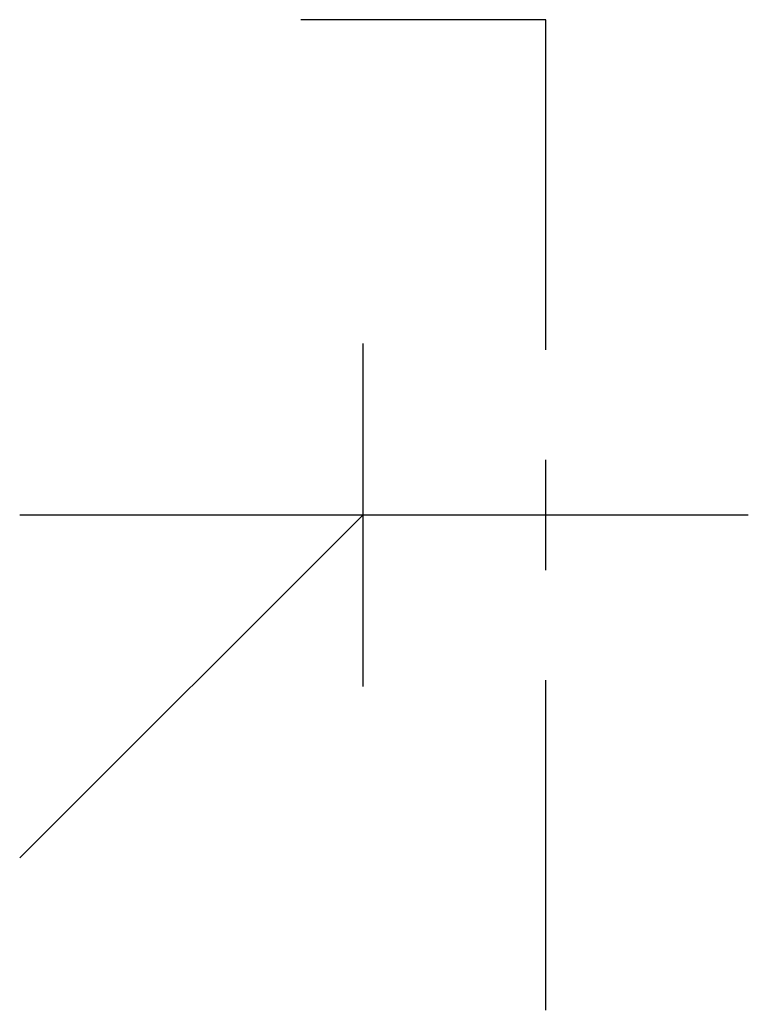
# Model space of a CAD drawing. Extents: x 1583.544 to 1583.677, y 1739.009 to 1739.19.
import ezdxf

# ---------------------------------------------------------------- set-up
doc = ezdxf.new("R2010")
doc.units = 0
doc.header["$LTSCALE"] = 22
doc.header["$MEASUREMENT"] = 0
doc.layers.get('0').update_dxf_attribs({"linetype": 'CONTINUOUS'})

msp = doc.modelspace()

# ---------------------------------------------------------------- linework, layer by layer
for p, q in [((1583.64015, 1739.18984), (1583.59552, 1739.18984)), ((1583.64015, 1739.12964), (1583.64015, 1739.18984)), ((1583.6068, 1739.13079), (1583.6068, 1739.06829)), ((1583.64015, 1739.08951), (1583.64015, 1739.10958)), ((1583.5443, 1739.03704), (1583.6068, 1739.09954)), ((1583.67703, 1739.09954), (1583.5443, 1739.09954)), ((1583.64015, 1739.00925), (1583.64015, 1739.06945))]:
    msp.add_line(p, q)

doc.saveas('drawing.dxf')
